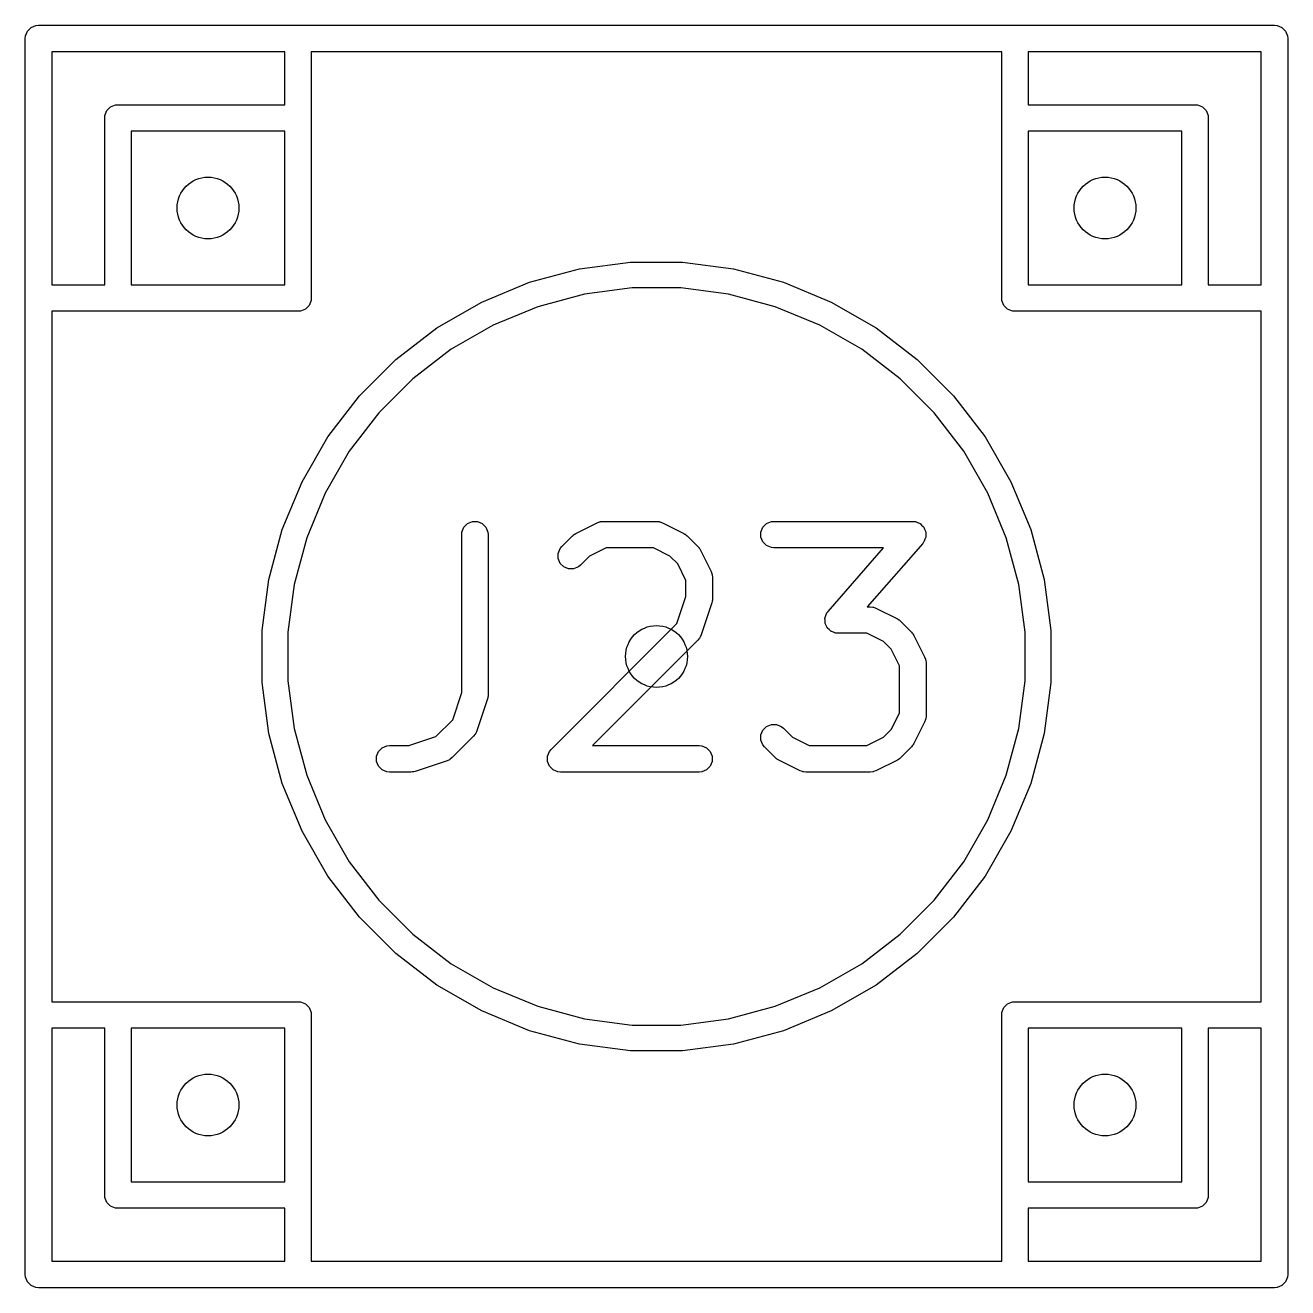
# Model space of a CAD drawing. Header units: inches. Extents: x -2.17 to 1.75, y 0.02 to 2.82.
# Drawn here: x -2.1307 to -1.8493, y 2.0643 to 2.3457 of the extents above; entities that cross this region are included whole.
import ezdxf

# ---------------------------------------------------------------- set-up
doc = ezdxf.new("R2010")
doc.units = ezdxf.units.IN
doc.header["$MEASUREMENT"] = 0
doc.layers.add('BLACK', color=250, linetype='CONTINUOUS')

msp = doc.modelspace()

# ---------------------------------------------------------------- linework, layer by layer
at = {"layer": 'BLACK', "linetype": 'CONTINUOUS'}
for p, q in [((-2.13025, 2.34444), (-2.12944, 2.34525)), ((-2.12944, 2.34525), (-2.12837, 2.34569)), ((-2.12837, 2.34569), (-2.1278, 2.34575)), ((-2.1278, 2.34575), (-1.8522, 2.34575)), ((-1.8522, 2.34575), (-1.85163, 2.34569)), ((-1.85163, 2.34569), (-1.85056, 2.34525)), ((-1.85056, 2.34525), (-1.84975, 2.34444)), ((-2.13075, 2.3428), (-2.13069, 2.34337)), ((-2.13075, 2.0672), (-2.13075, 2.3428)), ((-2.13069, 2.34337), (-2.13025, 2.34444)), ((-1.84975, 2.34444), (-1.84931, 2.34337)), ((-1.84931, 2.34337), (-1.84925, 2.3428)), ((-1.84925, 2.3428), (-1.84925, 2.0672)), ((-2.12484, 2.33984), (-2.12484, 2.28787)), ((-2.07287, 2.33984), (-2.12484, 2.33984)), ((-2.07287, 2.32803), (-2.07287, 2.33984)), ((-2.06697, 2.33984), (-2.06697, 2.28492)), ((-1.91303, 2.33984), (-2.06697, 2.33984)), ((-1.91303, 2.28492), (-1.91303, 2.33984)), ((-1.90713, 2.33984), (-1.90713, 2.32803)), ((-1.85516, 2.33984), (-1.90713, 2.33984)), ((-1.85516, 2.28787), (-1.85516, 2.33984)), ((-2.11172, 2.32753), (-2.11065, 2.32797)), ((-2.11065, 2.32797), (-2.11008, 2.32803)), ((-2.11008, 2.32803), (-2.07287, 2.32803)), ((-1.90713, 2.32803), (-1.86992, 2.32803)), ((-1.86992, 2.32803), (-1.86935, 2.32797)), ((-1.86935, 2.32797), (-1.86828, 2.32753)), ((-2.11303, 2.32508), (-2.11297, 2.32565)), ((-2.11297, 2.32565), (-2.11253, 2.32672)), ((-2.11253, 2.32672), (-2.11172, 2.32753)), ((-1.86828, 2.32753), (-1.86747, 2.32672)), ((-1.86747, 2.32672), (-1.86703, 2.32565)), ((-1.86703, 2.32565), (-1.86697, 2.32508)), ((-2.11303, 2.28787), (-2.11303, 2.32508)), ((-1.86697, 2.32508), (-1.86697, 2.28787)), ((-2.10713, 2.32213), (-2.10713, 2.28787)), ((-2.07287, 2.32213), (-2.10713, 2.32213)), ((-2.07287, 2.28787), (-2.07287, 2.32213)), ((-1.90713, 2.32213), (-1.90713, 2.28787)), ((-1.87287, 2.32213), (-1.90713, 2.32213)), ((-1.87287, 2.28787), (-1.87287, 2.32213)), ((-2.01832, 2.28843), (-2.00719, 2.29141)), ((-2.00719, 2.29141), (-1.99576, 2.29291)), ((-1.99576, 2.29291), (-1.98424, 2.29291)), ((-1.98424, 2.29291), (-1.97281, 2.29141)), ((-1.97281, 2.29141), (-1.96168, 2.28843)), ((-2.12484, 2.28787), (-2.11303, 2.28787)), ((-2.10713, 2.28787), (-2.07287, 2.28787)), ((-2.02897, 2.28402), (-2.01832, 2.28843)), ((-2.00607, 2.28579), (-2.01648, 2.283)), ((-1.99539, 2.2872), (-2.00607, 2.28579)), ((-1.98461, 2.2872), (-1.99539, 2.2872)), ((-1.97393, 2.28579), (-1.98461, 2.2872)), ((-1.96352, 2.283), (-1.97393, 2.28579)), ((-1.96168, 2.28843), (-1.95103, 2.28402)), ((-1.90713, 2.28787), (-1.87287, 2.28787)), ((-1.86697, 2.28787), (-1.85516, 2.28787)), ((-2.06747, 2.28328), (-2.06828, 2.28247)), ((-2.06703, 2.28435), (-2.06747, 2.28328)), ((-2.06697, 2.28492), (-2.06703, 2.28435)), ((-2.03895, 2.27825), (-2.02897, 2.28402)), ((-2.01648, 2.283), (-2.02643, 2.27888)), ((-1.95357, 2.27888), (-1.96352, 2.283)), ((-1.95103, 2.28402), (-1.94105, 2.27825)), ((-1.91297, 2.28435), (-1.91303, 2.28492)), ((-1.91253, 2.28328), (-1.91297, 2.28435)), ((-1.91172, 2.28247), (-1.91253, 2.28328)), ((-2.06992, 2.28197), (-2.12484, 2.28197)), ((-2.12484, 2.28197), (-2.12484, 2.12803)), ((-2.06935, 2.28203), (-2.06992, 2.28197)), ((-2.06828, 2.28247), (-2.06935, 2.28203)), ((-1.91065, 2.28203), (-1.91172, 2.28247)), ((-1.91008, 2.28197), (-1.91065, 2.28203)), ((-1.85516, 2.28197), (-1.91008, 2.28197)), ((-1.85516, 2.12803), (-1.85516, 2.28197)), ((-2.04809, 2.27124), (-2.03895, 2.27825)), ((-2.02643, 2.27888), (-2.03576, 2.27349)), ((-1.94424, 2.27349), (-1.95357, 2.27888)), ((-1.94105, 2.27825), (-1.93191, 2.27124)), ((-2.03576, 2.27349), (-2.04431, 2.26693)), ((-1.93569, 2.26693), (-1.94424, 2.27349)), ((-2.05624, 2.26309), (-2.04809, 2.27124)), ((-1.93191, 2.27124), (-1.92376, 2.26309)), ((-2.04431, 2.26693), (-2.05193, 2.25931)), ((-1.92807, 2.25931), (-1.93569, 2.26693)), ((-2.06325, 2.25395), (-2.05624, 2.26309)), ((-1.92376, 2.26309), (-1.91675, 2.25395)), ((-2.05193, 2.25931), (-2.05849, 2.25076)), ((-1.92151, 2.25076), (-1.92807, 2.25931)), ((-2.06902, 2.24397), (-2.06325, 2.25395)), ((-1.91675, 2.25395), (-1.91098, 2.24397)), ((-2.05849, 2.25076), (-2.06388, 2.24143)), ((-1.91612, 2.24143), (-1.92151, 2.25076)), ((-2.07343, 2.23332), (-2.06902, 2.24397)), ((-1.91098, 2.24397), (-1.90657, 2.23332)), ((-2.06388, 2.24143), (-2.068, 2.23148)), ((-1.912, 2.23148), (-1.91612, 2.24143)), ((-2.00248, 2.23507), (-2.0019, 2.23513)), ((-2.0019, 2.23513), (-1.99, 2.23513)), ((-1.99, 2.23513), (-1.98942, 2.23507)), ((-1.96439, 2.23507), (-1.96381, 2.23513)), ((-1.96381, 2.23513), (-1.93286, 2.23513)), ((-1.93286, 2.23513), (-1.93255, 2.2351)), ((-1.93255, 2.2351), (-1.93247, 2.2351)), ((-1.93247, 2.2351), (-1.93242, 2.23509)), ((-1.93242, 2.23509), (-1.93228, 2.23507)), ((-2.07641, 2.22219), (-2.07343, 2.23332)), ((-2.03343, 2.23218), (-2.03337, 2.23275)), ((-2.03337, 2.23275), (-2.03293, 2.23382)), ((-2.03293, 2.23382), (-2.03212, 2.23463)), ((-2.03212, 2.23463), (-2.03105, 2.23507)), ((-2.03105, 2.23507), (-2.0299, 2.23507)), ((-2.0299, 2.23507), (-2.02884, 2.23463)), ((-2.02884, 2.23463), (-2.02802, 2.23382)), ((-2.02802, 2.23382), (-2.02758, 2.23275)), ((-2.02758, 2.23275), (-2.02752, 2.23218)), ((-2.00831, 2.23225), (-2.00824, 2.23228)), ((-2.00824, 2.23228), (-2.00799, 2.23244)), ((-2.00799, 2.23244), (-2.00323, 2.23482)), ((-2.00323, 2.23482), (-2.00268, 2.23502)), ((-2.00268, 2.23502), (-2.00258, 2.23503)), ((-2.00258, 2.23503), (-2.00248, 2.23507)), ((-1.98942, 2.23507), (-1.98933, 2.23503)), ((-1.98933, 2.23503), (-1.98922, 2.23502)), ((-1.98922, 2.23502), (-1.98868, 2.23482)), ((-1.98868, 2.23482), (-1.98392, 2.23244)), ((-1.98392, 2.23244), (-1.98367, 2.23228)), ((-1.98367, 2.23228), (-1.9836, 2.23225)), ((-1.96671, 2.23275), (-1.96626, 2.23382)), ((-1.96671, 2.2316), (-1.96671, 2.23275)), ((-1.96626, 2.23382), (-1.96545, 2.23463)), ((-1.96545, 2.23463), (-1.96439, 2.23507)), ((-1.93228, 2.23507), (-1.93184, 2.23489)), ((-1.93184, 2.23489), (-1.93138, 2.23473)), ((-1.93138, 2.23473), (-1.93131, 2.23467)), ((-1.93131, 2.23467), (-1.93122, 2.23463)), ((-1.93122, 2.23463), (-1.93088, 2.23429)), ((-1.93088, 2.23429), (-1.93052, 2.23398)), ((-1.93052, 2.23398), (-1.93047, 2.23389)), ((-1.93047, 2.23389), (-1.9304, 2.23382)), ((-1.9304, 2.23382), (-1.93022, 2.23337)), ((-1.93022, 2.23337), (-1.93001, 2.23294)), ((-1.93001, 2.23294), (-1.93, 2.23284)), ((-1.93, 2.23284), (-1.92996, 2.23275)), ((-1.92996, 2.23275), (-1.92996, 2.23227)), ((-1.92996, 2.23227), (-1.92993, 2.23179)), ((-1.90657, 2.23332), (-1.90359, 2.22219)), ((-2.068, 2.23148), (-2.07079, 2.22107)), ((-2.03343, 2.19694), (-2.03343, 2.23218)), ((-2.02752, 2.23218), (-2.02752, 2.19646)), ((-2.0115, 2.22905), (-2.01114, 2.2295)), ((-2.01114, 2.2295), (-2.00875, 2.23188)), ((-2.00875, 2.23188), (-2.00853, 2.23207)), ((-2.00853, 2.23207), (-2.00848, 2.23213)), ((-2.00848, 2.23213), (-2.00839, 2.23218)), ((-2.00839, 2.23218), (-2.00831, 2.23225)), ((-1.9836, 2.23225), (-1.98352, 2.23218)), ((-1.98352, 2.23218), (-1.98343, 2.23213)), ((-1.98343, 2.23213), (-1.98338, 2.23207)), ((-1.98338, 2.23207), (-1.98315, 2.23188)), ((-1.98315, 2.23188), (-1.98077, 2.2295)), ((-1.98077, 2.2295), (-1.98058, 2.22928)), ((-1.96626, 2.23054), (-1.96671, 2.2316)), ((-1.96545, 2.22972), (-1.96626, 2.23054)), ((-1.96439, 2.22928), (-1.96545, 2.22972)), ((-1.93063, 2.23023), (-1.94302, 2.21608)), ((-1.93046, 2.23048), (-1.93063, 2.23023)), ((-1.9304, 2.23054), (-1.93046, 2.23048)), ((-1.93038, 2.23059), (-1.9304, 2.23054)), ((-1.9303, 2.2307), (-1.93038, 2.23059)), ((-1.93014, 2.23116), (-1.9303, 2.2307)), ((-1.92996, 2.2316), (-1.93014, 2.23116)), ((-1.92993, 2.23179), (-1.92996, 2.2317)), ((-1.92996, 2.2317), (-1.92996, 2.2316)), ((-1.90921, 2.22107), (-1.912, 2.23148)), ((-2.01194, 2.22799), (-2.0115, 2.22905)), ((-2.01194, 2.22684), (-2.01194, 2.22799)), ((-2.0115, 2.22577), (-2.01194, 2.22684)), ((-2.00492, 2.22737), (-2.00696, 2.22533)), ((-2.00121, 2.22922), (-2.00492, 2.22737)), ((-1.9907, 2.22922), (-2.00121, 2.22922)), ((-1.98699, 2.22737), (-1.9907, 2.22922)), ((-1.98528, 2.22567), (-1.98699, 2.22737)), ((-1.98058, 2.22928), (-1.98052, 2.22922)), ((-1.98052, 2.22922), (-1.98047, 2.22914)), ((-1.98047, 2.22914), (-1.9804, 2.22905)), ((-1.9804, 2.22905), (-1.98037, 2.22898)), ((-1.98037, 2.22898), (-1.98022, 2.22873)), ((-1.98022, 2.22873), (-1.97784, 2.22397)), ((-1.96381, 2.22922), (-1.96439, 2.22928)), ((-1.93936, 2.22922), (-1.96381, 2.22922)), ((-1.95175, 2.21507), (-1.93936, 2.22922)), ((-2.01069, 2.22496), (-2.0115, 2.22577)), ((-2.00962, 2.22452), (-2.01069, 2.22496)), ((-2.00847, 2.22452), (-2.00962, 2.22452)), ((-2.00741, 2.22496), (-2.00847, 2.22452)), ((-2.00696, 2.22533), (-2.00741, 2.22496)), ((-1.98343, 2.22196), (-1.98528, 2.22567)), ((-1.97784, 2.22397), (-1.97763, 2.22343)), ((-2.07791, 2.21076), (-2.07641, 2.22219)), ((-2.07079, 2.22107), (-2.0722, 2.21039)), ((-1.98343, 2.21837), (-1.98343, 2.22196)), ((-1.97763, 2.22343), (-1.97762, 2.22333)), ((-1.97762, 2.22333), (-1.97758, 2.22323)), ((-1.97758, 2.22323), (-1.97752, 2.22265)), ((-1.97752, 2.22265), (-1.97752, 2.21789)), ((-1.9078, 2.21039), (-1.90921, 2.22107)), ((-1.90359, 2.22219), (-1.90209, 2.21076)), ((-1.98544, 2.21234), (-1.98343, 2.21837)), ((-1.97767, 2.21696), (-1.98006, 2.20981)), ((-1.97761, 2.21724), (-1.97767, 2.21696)), ((-1.97758, 2.21731), (-1.97761, 2.21724)), ((-1.97757, 2.21742), (-1.97758, 2.21731)), ((-1.97755, 2.21752), (-1.97757, 2.21742)), ((-1.97752, 2.21789), (-1.97755, 2.2176)), ((-1.97755, 2.2176), (-1.97755, 2.21752)), ((-1.94302, 2.21608), (-1.94238, 2.21608)), ((-1.94238, 2.21608), (-1.9418, 2.21602)), ((-1.9418, 2.21602), (-1.94171, 2.21598)), ((-1.94171, 2.21598), (-1.9416, 2.21598)), ((-1.9416, 2.21598), (-1.94106, 2.21577)), ((-1.94106, 2.21577), (-1.9363, 2.21339)), ((-1.95245, 2.21351), (-1.95242, 2.2136)), ((-1.95242, 2.21303), (-1.95245, 2.21351)), ((-1.95242, 2.2137), (-1.95224, 2.21415)), ((-1.95242, 2.2136), (-1.95242, 2.2137)), ((-1.95242, 2.21255), (-1.95242, 2.21303)), ((-1.95224, 2.21415), (-1.95208, 2.2146)), ((-1.95208, 2.2146), (-1.952, 2.21472)), ((-1.952, 2.21472), (-1.95198, 2.21477)), ((-1.95198, 2.21477), (-1.95192, 2.21482)), ((-1.95192, 2.21482), (-1.95175, 2.21507)), ((-1.9363, 2.21339), (-1.93605, 2.21323)), ((-1.93605, 2.21323), (-1.93598, 2.2132)), ((-1.93598, 2.2132), (-1.9359, 2.21314)), ((-1.9359, 2.21314), (-1.93581, 2.21308)), ((-1.93581, 2.21308), (-1.93576, 2.21302)), ((-1.93576, 2.21302), (-1.93553, 2.21284)), ((-1.93553, 2.21284), (-1.93315, 2.21045)), ((-2.07791, 2.21039), (-2.07791, 2.21076)), ((-2.07791, 2.19924), (-2.07791, 2.21039)), ((-2.0722, 2.21039), (-2.0722, 2.19961)), ((-2.01352, 2.18426), (-1.98544, 2.21234)), ((-1.98006, 2.20981), (-1.98029, 2.20929)), ((-1.95238, 2.21246), (-1.95242, 2.21255)), ((-1.95238, 2.21236), (-1.95238, 2.21246)), ((-1.95216, 2.21193), (-1.95238, 2.21236)), ((-1.95198, 2.21149), (-1.95216, 2.21193)), ((-1.95191, 2.21142), (-1.95198, 2.21149)), ((-1.95186, 2.21133), (-1.95191, 2.21142)), ((-1.9515, 2.21101), (-1.95186, 2.21133)), ((-1.95116, 2.21067), (-1.9515, 2.21101)), ((-1.95107, 2.21064), (-1.95116, 2.21067)), ((-1.951, 2.21057), (-1.95107, 2.21064)), ((-1.95054, 2.21042), (-1.951, 2.21057)), ((-1.9501, 2.21023), (-1.95054, 2.21042)), ((-1.94996, 2.21022), (-1.9501, 2.21023)), ((-1.94991, 2.2102), (-1.94996, 2.21022)), ((-1.94983, 2.21021), (-1.94991, 2.2102)), ((-1.94952, 2.21018), (-1.94983, 2.21021)), ((-1.94308, 2.21018), (-1.94952, 2.21018)), ((-1.93937, 2.20832), (-1.94308, 2.21018)), ((-1.93315, 2.21045), (-1.93296, 2.21023)), ((-1.93296, 2.21023), (-1.93291, 2.21018)), ((-1.93291, 2.21018), (-1.93285, 2.21009)), ((-1.93285, 2.21009), (-1.93278, 2.21001)), ((-1.93278, 2.21001), (-1.93275, 2.20993)), ((-1.93275, 2.20993), (-1.9326, 2.20969)), ((-1.9078, 2.19961), (-1.9078, 2.21039)), ((-1.90209, 2.21076), (-1.90209, 2.19924)), ((-1.98077, 2.20866), (-2.0043, 2.18513)), ((-1.9804, 2.20911), (-1.98077, 2.20866)), ((-1.98036, 2.20921), (-1.9804, 2.20911)), ((-1.98029, 2.20929), (-1.98036, 2.20921)), ((-1.93766, 2.20662), (-1.93937, 2.20832)), ((-1.9326, 2.20969), (-1.93022, 2.20493)), ((-1.93581, 2.20291), (-1.93766, 2.20662)), ((-1.93022, 2.20493), (-1.93001, 2.20438)), ((-1.93001, 2.20438), (-1.93, 2.20428)), ((-1.93, 2.20428), (-1.92996, 2.20418)), ((-1.92996, 2.20418), (-1.9299, 2.2036)), ((-1.93581, 2.1924), (-1.93581, 2.20291)), ((-1.9299, 2.2036), (-1.9299, 2.1917)), ((-2.07641, 2.18781), (-2.07791, 2.19924)), ((-2.0722, 2.19961), (-2.07079, 2.18893)), ((-1.90921, 2.18893), (-1.9078, 2.19961)), ((-1.90209, 2.19924), (-1.90359, 2.18781)), ((-2.03544, 2.19091), (-2.03343, 2.19694)), ((-2.02761, 2.19581), (-2.02767, 2.19553)), ((-2.02758, 2.19589), (-2.02761, 2.19581)), ((-2.02757, 2.19599), (-2.02758, 2.19589)), ((-2.02755, 2.19609), (-2.02757, 2.19599)), ((-2.02752, 2.19646), (-2.02755, 2.19617)), ((-2.02755, 2.19617), (-2.02755, 2.19609)), ((-2.02767, 2.19553), (-2.03006, 2.18839)), ((-2.03921, 2.18714), (-2.03544, 2.19091)), ((-1.93766, 2.18869), (-1.93581, 2.1924)), ((-1.93022, 2.19038), (-1.9326, 2.18562)), ((-1.93001, 2.19092), (-1.93022, 2.19038)), ((-1.93, 2.19103), (-1.93001, 2.19092)), ((-1.92996, 2.19112), (-1.93, 2.19103)), ((-1.9299, 2.1917), (-1.92996, 2.19112)), ((-2.07343, 2.17668), (-2.07641, 2.18781)), ((-2.07079, 2.18893), (-2.068, 2.17852)), ((-2.03077, 2.18723), (-2.03553, 2.18247)), ((-2.0304, 2.18768), (-2.03077, 2.18723)), ((-2.03036, 2.18778), (-2.0304, 2.18768)), ((-2.03029, 2.18786), (-2.03036, 2.18778)), ((-2.03006, 2.18839), (-2.03029, 2.18786)), ((-1.96671, 2.18751), (-1.96626, 2.18858)), ((-1.96671, 2.18636), (-1.96671, 2.18751)), ((-1.96626, 2.18858), (-1.96545, 2.18939)), ((-1.96545, 2.18939), (-1.96439, 2.18983)), ((-1.96439, 2.18983), (-1.96323, 2.18983)), ((-1.96323, 2.18983), (-1.96217, 2.18939)), ((-1.96217, 2.18939), (-1.96172, 2.18903)), ((-1.96172, 2.18903), (-1.95968, 2.18698)), ((-1.93937, 2.18698), (-1.93766, 2.18869)), ((-1.912, 2.17852), (-1.90921, 2.18893)), ((-1.90359, 2.18781), (-1.90657, 2.17668)), ((-2.05198, 2.18382), (-2.05116, 2.18463)), ((-2.05116, 2.18463), (-2.0501, 2.18507)), ((-2.0501, 2.18507), (-2.04952, 2.18513)), ((-2.04952, 2.18513), (-2.04524, 2.18513)), ((-2.04524, 2.18513), (-2.03921, 2.18714)), ((-2.0043, 2.18513), (-1.98048, 2.18513)), ((-1.98048, 2.18513), (-1.9799, 2.18507)), ((-1.9799, 2.18507), (-1.97884, 2.18463)), ((-1.97884, 2.18463), (-1.97802, 2.18382)), ((-1.96626, 2.1853), (-1.96671, 2.18636)), ((-1.9659, 2.18485), (-1.96626, 2.1853)), ((-1.96352, 2.18247), (-1.9659, 2.18485)), ((-1.95968, 2.18698), (-1.95597, 2.18513)), ((-1.95597, 2.18513), (-1.94308, 2.18513)), ((-1.94308, 2.18513), (-1.93937, 2.18698)), ((-1.93315, 2.18485), (-1.93553, 2.18247)), ((-1.93296, 2.18508), (-1.93315, 2.18485)), ((-1.93291, 2.18513), (-1.93296, 2.18508)), ((-1.93285, 2.18522), (-1.93291, 2.18513)), ((-1.93278, 2.1853), (-1.93285, 2.18522)), ((-1.93275, 2.18537), (-1.93278, 2.1853)), ((-1.9326, 2.18562), (-1.93275, 2.18537)), ((-2.05242, 2.18275), (-2.05198, 2.18382)), ((-2.05242, 2.1816), (-2.05242, 2.18275)), ((-2.05198, 2.18054), (-2.05242, 2.1816)), ((-2.03669, 2.18176), (-2.04383, 2.17937)), ((-2.03616, 2.18199), (-2.03669, 2.18176)), ((-2.03608, 2.18206), (-2.03616, 2.18199)), ((-2.03598, 2.1821), (-2.03608, 2.18206)), ((-2.03553, 2.18247), (-2.03598, 2.1821)), ((-2.01432, 2.18275), (-2.01388, 2.18382)), ((-2.01432, 2.1816), (-2.01432, 2.18275)), ((-2.01388, 2.18054), (-2.01432, 2.1816)), ((-2.01388, 2.18382), (-2.01352, 2.18426)), ((-1.97802, 2.18382), (-1.97758, 2.18275)), ((-1.97758, 2.1816), (-1.97802, 2.18054)), ((-1.97758, 2.18275), (-1.97758, 2.1816)), ((-1.96329, 2.18228), (-1.96352, 2.18247)), ((-1.96324, 2.18222), (-1.96329, 2.18228)), ((-1.96315, 2.18217), (-1.96324, 2.18222)), ((-1.96307, 2.1821), (-1.96315, 2.18217)), ((-1.963, 2.18207), (-1.96307, 2.1821)), ((-1.96275, 2.18192), (-1.963, 2.18207)), ((-1.95799, 2.17954), (-1.96275, 2.18192)), ((-1.9363, 2.18192), (-1.94106, 2.17954)), ((-1.93605, 2.18207), (-1.9363, 2.18192)), ((-1.93598, 2.1821), (-1.93605, 2.18207)), ((-1.9359, 2.18217), (-1.93598, 2.1821)), ((-1.93581, 2.18222), (-1.9359, 2.18217)), ((-1.93576, 2.18228), (-1.93581, 2.18222)), ((-1.93553, 2.18247), (-1.93576, 2.18228)), ((-2.05116, 2.17972), (-2.05198, 2.18054)), ((-2.0501, 2.17928), (-2.05116, 2.17972)), ((-2.04952, 2.17922), (-2.0501, 2.17928)), ((-2.04476, 2.17922), (-2.04952, 2.17922)), ((-2.04447, 2.17925), (-2.04476, 2.17922)), ((-2.04439, 2.17925), (-2.04447, 2.17925)), ((-2.04429, 2.17927), (-2.04439, 2.17925)), ((-2.04419, 2.17928), (-2.04429, 2.17927)), ((-2.04411, 2.17931), (-2.04419, 2.17928)), ((-2.04383, 2.17937), (-2.04411, 2.17931)), ((-2.01307, 2.17972), (-2.01388, 2.18054)), ((-2.012, 2.17928), (-2.01307, 2.17972)), ((-2.01143, 2.17922), (-2.012, 2.17928)), ((-1.98048, 2.17922), (-2.01143, 2.17922)), ((-1.9799, 2.17928), (-1.98048, 2.17922)), ((-1.97884, 2.17972), (-1.9799, 2.17928)), ((-1.97802, 2.18054), (-1.97884, 2.17972)), ((-1.95745, 2.17933), (-1.95799, 2.17954)), ((-1.95734, 2.17932), (-1.95745, 2.17933)), ((-1.95724, 2.17928), (-1.95734, 2.17932)), ((-1.95667, 2.17922), (-1.95724, 2.17928)), ((-1.94238, 2.17922), (-1.95667, 2.17922)), ((-1.9418, 2.17928), (-1.94238, 2.17922)), ((-1.94171, 2.17932), (-1.9418, 2.17928)), ((-1.9416, 2.17933), (-1.94171, 2.17932)), ((-1.94106, 2.17954), (-1.9416, 2.17933)), ((-2.06902, 2.16603), (-2.07343, 2.17668)), ((-2.068, 2.17852), (-2.06388, 2.16857)), ((-1.91612, 2.16857), (-1.912, 2.17852)), ((-1.90657, 2.17668), (-1.91098, 2.16603)), ((-2.06388, 2.16857), (-2.05849, 2.15924)), ((-1.92151, 2.15924), (-1.91612, 2.16857)), ((-2.06325, 2.15605), (-2.06902, 2.16603)), ((-1.91098, 2.16603), (-1.91675, 2.15605)), ((-2.05849, 2.15924), (-2.05193, 2.15069)), ((-1.92807, 2.15069), (-1.92151, 2.15924)), ((-2.05624, 2.14691), (-2.06325, 2.15605)), ((-1.91675, 2.15605), (-1.92376, 2.14691)), ((-2.05193, 2.15069), (-2.04431, 2.14307)), ((-1.93569, 2.14307), (-1.92807, 2.15069)), ((-2.04809, 2.13876), (-2.05624, 2.14691)), ((-1.92376, 2.14691), (-1.93191, 2.13876)), ((-2.04431, 2.14307), (-2.03576, 2.13651)), ((-1.94424, 2.13651), (-1.93569, 2.14307)), ((-2.03895, 2.13175), (-2.04809, 2.13876)), ((-1.93191, 2.13876), (-1.94105, 2.13175)), ((-2.03576, 2.13651), (-2.02643, 2.13112)), ((-1.95357, 2.13112), (-1.94424, 2.13651)), ((-2.02897, 2.12598), (-2.03895, 2.13175)), ((-2.02643, 2.13112), (-2.01648, 2.127)), ((-1.96352, 2.127), (-1.95357, 2.13112)), ((-1.94105, 2.13175), (-1.95103, 2.12598)), ((-2.12484, 2.12803), (-2.06992, 2.12803)), ((-2.06992, 2.12803), (-2.06935, 2.12797)), ((-2.06935, 2.12797), (-2.06828, 2.12753)), ((-2.06828, 2.12753), (-2.06747, 2.12672)), ((-2.06747, 2.12672), (-2.06703, 2.12565)), ((-2.06703, 2.12565), (-2.06697, 2.12508)), ((-2.01832, 2.12157), (-2.02897, 2.12598)), ((-2.01648, 2.127), (-2.00607, 2.12421)), ((-1.97393, 2.12421), (-1.96352, 2.127)), ((-1.95103, 2.12598), (-1.96168, 2.12157)), ((-1.91303, 2.12508), (-1.91297, 2.12565)), ((-1.91297, 2.12565), (-1.91253, 2.12672)), ((-1.91253, 2.12672), (-1.91172, 2.12753)), ((-1.91172, 2.12753), (-1.91065, 2.12797)), ((-1.91065, 2.12797), (-1.91008, 2.12803)), ((-1.91008, 2.12803), (-1.85516, 2.12803)), ((-2.06697, 2.12508), (-2.06697, 2.07016)), ((-2.00607, 2.12421), (-1.99539, 2.1228)), ((-1.99539, 2.1228), (-1.98461, 2.1228)), ((-1.98461, 2.1228), (-1.97393, 2.12421)), ((-1.91303, 2.07016), (-1.91303, 2.12508)), ((-2.12484, 2.12213), (-2.12484, 2.07016)), ((-2.11303, 2.12213), (-2.12484, 2.12213)), ((-2.11303, 2.08492), (-2.11303, 2.12213)), ((-2.10713, 2.12213), (-2.10713, 2.08787)), ((-2.07287, 2.12213), (-2.10713, 2.12213)), ((-2.07287, 2.08787), (-2.07287, 2.12213)), ((-2.00719, 2.11859), (-2.01832, 2.12157)), ((-1.96168, 2.12157), (-1.97281, 2.11859)), ((-1.90713, 2.12213), (-1.90713, 2.08787)), ((-1.87287, 2.12213), (-1.90713, 2.12213)), ((-1.87287, 2.08787), (-1.87287, 2.12213)), ((-1.86697, 2.12213), (-1.86697, 2.08492)), ((-1.85516, 2.12213), (-1.86697, 2.12213)), ((-1.85516, 2.07016), (-1.85516, 2.12213)), ((-1.99576, 2.11709), (-2.00719, 2.11859)), ((-1.98424, 2.11709), (-1.99576, 2.11709)), ((-1.97281, 2.11859), (-1.98424, 2.11709)), ((-2.10713, 2.08787), (-2.07287, 2.08787)), ((-1.90713, 2.08787), (-1.87287, 2.08787)), ((-2.11297, 2.08435), (-2.11303, 2.08492)), ((-2.11253, 2.08328), (-2.11297, 2.08435)), ((-2.11172, 2.08247), (-2.11253, 2.08328)), ((-1.86747, 2.08328), (-1.86828, 2.08247)), ((-1.86703, 2.08435), (-1.86747, 2.08328)), ((-1.86697, 2.08492), (-1.86703, 2.08435)), ((-2.11065, 2.08203), (-2.11172, 2.08247)), ((-2.11008, 2.08197), (-2.11065, 2.08203)), ((-2.07287, 2.08197), (-2.11008, 2.08197)), ((-2.07287, 2.07016), (-2.07287, 2.08197)), ((-1.86992, 2.08197), (-1.90713, 2.08197)), ((-1.90713, 2.08197), (-1.90713, 2.07016)), ((-1.86935, 2.08203), (-1.86992, 2.08197)), ((-1.86828, 2.08247), (-1.86935, 2.08203)), ((-2.12484, 2.07016), (-2.07287, 2.07016)), ((-2.06697, 2.07016), (-1.91303, 2.07016)), ((-1.90713, 2.07016), (-1.85516, 2.07016)), ((-2.13069, 2.06663), (-2.13075, 2.0672)), ((-2.13025, 2.06556), (-2.13069, 2.06663)), ((-1.84931, 2.06663), (-1.84975, 2.06556)), ((-1.84925, 2.0672), (-1.84931, 2.06663)), ((-2.12944, 2.06475), (-2.13025, 2.06556)), ((-2.12837, 2.06431), (-2.12944, 2.06475)), ((-2.1278, 2.06425), (-2.12837, 2.06431)), ((-1.8522, 2.06425), (-2.1278, 2.06425)), ((-1.85163, 2.06431), (-1.8522, 2.06425)), ((-1.85056, 2.06475), (-1.85163, 2.06431)), ((-1.84975, 2.06556), (-1.85056, 2.06475))]:
    msp.add_line(p, q, dxfattribs=at)
at = {"layer": 'BLACK'}
for centre in [(-2.09, 2.305), (-2.09, 2.305), (-1.89, 2.305), (-1.89, 2.305), (-1.99, 2.205), (-1.99, 2.205), (-2.09, 2.105), (-2.09, 2.105), (-1.89, 2.105), (-1.89, 2.105)]:
    msp.add_circle(centre, 0.00689, dxfattribs=at)

doc.saveas('drawing.dxf')
